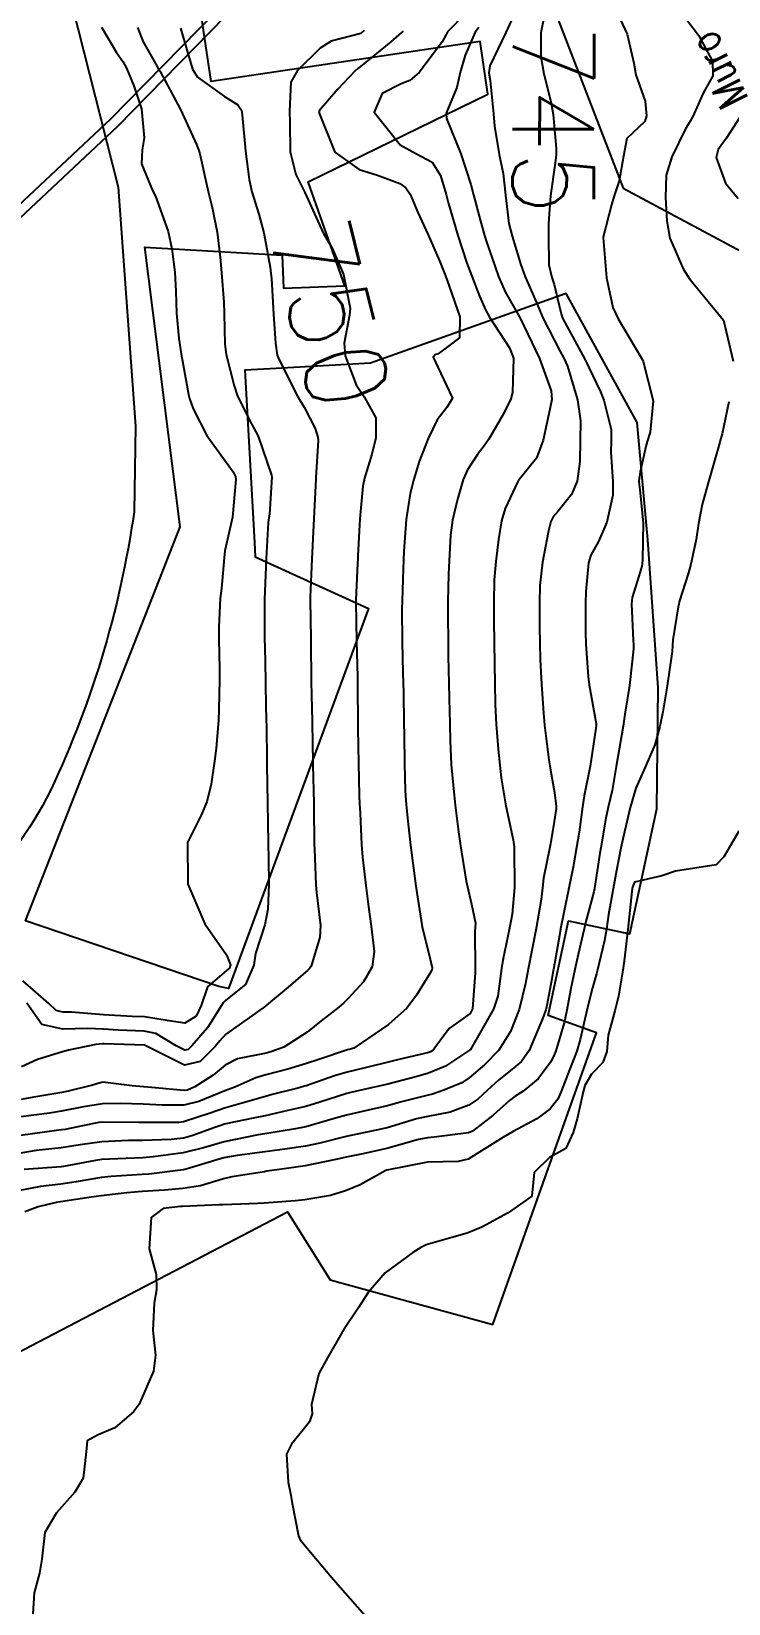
# Model space of a CAD drawing. Header units: metres. Extents: x 318500 to 325275, y 7408834 to 7428799.
# Drawn here: x 320346.9 to 320381.1, y 7410220.6 to 7410297.8 of the extents above; entities that cross this region are included whole.
import ezdxf
from ezdxf.enums import TextEntityAlignment as Align

# ---------------------------------------------------------------- set-up
doc = ezdxf.new("R2010")
doc.units = ezdxf.units.M
doc.header["$MEASUREMENT"] = 0
for name, color, linetype in [('Cotas', 45, 'Continuous'), ('Curvas de Nivel 1m', 11, 'Continuous'), ('Curvas de Nivel 5m', 15, 'Continuous'), ('Edificações', 30, 'Continuous'), ('Linha Férrea', 20, 'Continuous'), ('Pontes_Viadutos_Tubos', 190, 'Continuous'), ('TEXTO', 45, 'Continuous'), ('Vias Primárias', 230, 'Continuous')]:
    doc.layers.add(name, color=color, linetype=linetype)
doc.styles.add('ROMANS', font='romans', dxfattribs={"height": 0.2})
doc.styles.add('Style-STANDARD', font='STANDARD.shx')

msp = doc.modelspace()

# ---------------------------------------------------------------- linework, layer by layer
at = {"layer": 'Curvas de Nivel 1m', "flags": 128}
for points, elevation in [([(320368.18, 7410298.693), (320367.318, 7410297.807), (320367.223, 7410297.643), (320367.055, 7410297.312), (320365.94, 7410295.826), (320365.455, 7410295.412), (320365.031, 7410295.24), (320364.099, 7410294.779), (320363.712, 7410293.859), (320364.986, 7410292.246), (320365.762, 7410291.828), (320366.557, 7410291.398), (320366.969, 7410290.735), (320367.243, 7410289.807), (320367.35, 7410289.41), (320367.817, 7410287.801), (320368.265, 7410286.441), (320368.506, 7410285.794), (320368.89, 7410284.818), (320369.2, 7410284.102), (320369.379, 7410283.783), (320370.35, 7410282.275), (320370.55, 7410281.764), (320370.512, 7410280.078), (320370.428, 7410279.766), (320370.066, 7410279.025), (320369.35, 7410277.782), (320369.121, 7410277.459), (320368.789, 7410277.04), (320368.292, 7410276.28), (320368.085, 7410275.797), (320367.786, 7410274.768), (320367.553, 7410273.802), (320367.461, 7410273.074), (320367.396, 7410271.803), (320367.368, 7410271.145), (320367.331, 7410269.804), (320367.329, 7410269.155), (320367.343, 7410267.803), (320367.352, 7410267.104), (320367.382, 7410265.803), (320367.396, 7410265.035), (320367.421, 7410263.802), (320367.443, 7410262.956), (320367.498, 7410261.801), (320367.59, 7410260.78), (320367.689, 7410259.799), (320367.846, 7410258.492), (320367.949, 7410257.796), (320368.229, 7410256.067), (320368.286, 7410255.792), (320368.491, 7410254.929), (320368.688, 7410253.993), (320368.678, 7410253.787), (320368.662, 7410253.602), (320368.678, 7410251.787), (320368.674, 7410251.559), (320368.544, 7410249.788), (320368.418, 7410249.566), (320367.391, 7410248.819), (320366.633, 7410247.808), (320366.513, 7410247.694), (320366.398, 7410247.652), (320364.927, 7410247.297), (320364.39, 7410247.168), (320363.326, 7410246.916), (320362.382, 7410246.685), (320361.763, 7410246.492), (320360.372, 7410246.011), (320360.279, 7410245.984), (320359.964, 7410245.896), (320358.701, 7410245.579), (320358.363, 7410245.485), (320357.161, 7410245.134), (320356.354, 7410244.904), (320355.645, 7410244.663), (320354.344, 7410244.233), (320354.115, 7410244.202), (320352.343, 7410244.202), (320352.144, 7410244.202), (320350.343, 7410244.219), (320350.172, 7410244.202), (320349.376, 7410244.04), (320348.52, 7410243.867), (320348.338, 7410243.841), (320348.094, 7410243.81), (320346.335, 7410243.57)], 748), ([(320370.46, 7410298.378), (320370.182, 7410297.773), (320369.393, 7410296.134), (320369.34, 7410295.785), (320369.4, 7410295.419), (320369.577, 7410293.781), (320369.62, 7410293.161), (320369.848, 7410291.777), (320370.044, 7410290.847), (320370.157, 7410289.772), (320370.33, 7410288.378), (320370.482, 7410287.767), (320370.909, 7410286.345), (320371.135, 7410285.756), (320371.667, 7410284.528), (320372.003, 7410283.743), (320372.855, 7410282.087), (320373.05, 7410281.728), (320373.2, 7410281.371), (320373.7, 7410279.721), (320373.842, 7410278.687), (320373.831, 7410277.72), (320373.808, 7410276.696), (320373.685, 7410275.721), (320373.411, 7410275.073), (320372.748, 7410274.248), (320372.506, 7410273.971), (320372.395, 7410273.735), (320372.277, 7410273.279), (320371.974, 7410271.741), (320371.854, 7410270.592), (320371.83, 7410269.743), (320371.834, 7410268.581), (320371.853, 7410267.742), (320371.87, 7410266.959), (320371.925, 7410265.741), (320372.033, 7410264.325), (320372.085, 7410263.738), (320372.29, 7410262.029), (320372.332, 7410261.734), (320372.367, 7410261.522), (320372.567, 7410260.423), (320372.645, 7410259.729), (320372.644, 7410259.644), (320372.549, 7410258.998), (320372.365, 7410257.9), (320372.334, 7410257.733), (320372.034, 7410256.21), (320371.981, 7410255.738), (320371.918, 7410255.163), (320371.661, 7410253.742), (320371.47, 7410252.74), (320371.282, 7410251.748), (320371.145, 7410251.043), (320370.827, 7410249.754), (320370.409, 7410248.671), (320369.839, 7410247.768), (320369.129, 7410247.038), (320368.379, 7410246.396), (320368.008, 7410246.161), (320367.131, 7410245.802), (320366.572, 7410245.602), (320366.366, 7410245.546), (320364.993, 7410245.198), (320364.358, 7410245.03), (320363.405, 7410244.804), (320362.35, 7410244.567), (320361.806, 7410244.418), (320360.342, 7410243.992), (320360.26, 7410243.972), (320359.845, 7410243.897), (320358.337, 7410243.651), (320358.008, 7410243.597), (320356.333, 7410243.249), (320355.329, 7410242.961), (320354.327, 7410242.708), (320352.846, 7410242.513), (320352.325, 7410242.477), (320350.708, 7410242.408), (320350.324, 7410242.386), (320350.014, 7410242.342), (320348.449, 7410242.049), (320348.343, 7410242.026), (320348.32, 7410242.026), (320346.502, 7410241.893)], 746), ([(320375.799, 7410298.421), (320376.148, 7410297.694), (320376.469, 7410296.268), (320376.571, 7410295.687), (320377.021, 7410294.389), (320377.088, 7410293.679), (320377.006, 7410293.392), (320376.12, 7410292.566), (320375.963, 7410291.695), (320375.743, 7410290.473), (320375.478, 7410289.702), (320375.364, 7410289.294), (320374.966, 7410287.709), (320374.963, 7410287.676), (320375.132, 7410285.707), (320375.44, 7410284.256), (320375.692, 7410283.698), (320376.851, 7410281.766), (320376.895, 7410281.679), (320376.925, 7410281.602), (320377.413, 7410279.671), (320377.263, 7410278.131), (320377.126, 7410277.675), (320377.052, 7410277.42), (320376.778, 7410276.18), (320376.719, 7410275.733), (320376.717, 7410275.681), (320376.764, 7410275.298), (320376.929, 7410273.677), (320376.901, 7410271.857), (320376.882, 7410271.678), (320376.856, 7410271.54), (320376.711, 7410271.053), (320376.382, 7410269.997), (320376.348, 7410269.685), (320376.44, 7410267.907), (320376.448, 7410267.683), (320376.452, 7410267.477), (320376.26, 7410265.686), (320376.029, 7410264.279), (320375.939, 7410263.69), (320375.74, 7410262.546), (320375.597, 7410261.695), (320375.395, 7410260.524), (320375.207, 7410259.7), (320375.094, 7410259.16), (320374.842, 7410257.705), (320374.797, 7410257.435), (320374.533, 7410255.71), (320374.498, 7410255.541), (320374.111, 7410254.086), (320374.02, 7410253.715), (320373.724, 7410252.455), (320373.565, 7410251.719), (320373.374, 7410250.783), (320373.176, 7410249.722), (320373.037, 7410249.101), (320372.632, 7410247.728), (320372.569, 7410247.557), (320372.392, 7410247.19), (320371.772, 7410246.346), (320371.027, 7410245.75), (320370.629, 7410245.493), (320370.363, 7410245.281), (320369.552, 7410244.572), (320368.533, 7410243.787), (320368.339, 7410243.705), (320366.654, 7410243.489), (320366.336, 7410243.459), (320365.884, 7410243.365), (320364.331, 7410242.935), (320363.143, 7410242.673), (320362.326, 7410242.503), (320361.817, 7410242.383), (320360.322, 7410242.074), (320359.172, 7410241.907), (320358.427, 7410241.809), (320358.318, 7410241.789), (320356.721, 7410241.536), (320356.312, 7410241.432), (320355.176, 7410241.093), (320354.305, 7410240.958), (320353.403, 7410240.884), (320352.302, 7410240.809), (320351.557, 7410240.755), (320350.299, 7410240.607), (320349.801, 7410240.531), (320348.294, 7410240.302), (320348.08, 7410240.266), (320347.194, 7410240.066), (320346.543, 7410239.82)], 744), ([(320379.077, 7410298.397), (320379.637, 7410297.644), (320380.33, 7410296.358), (320380.354, 7410295.637), (320379.874, 7410294.795), (320379.366, 7410293.646), (320379.241, 7410293.414), (320379.004, 7410293.031), (320378.332, 7410291.66), (320378.063, 7410290.751), (320378.024, 7410289.664), (320378.089, 7410288.516), (320378.239, 7410287.66), (320378.907, 7410286.119), (320379.225, 7410285.647), (320380.88, 7410283.63), (320381.342, 7410281.623)], 743), ([(320368.843, 7410298.012), (320368.665, 7410297.794), (320368.184, 7410296.663), (320367.938, 7410295.801), (320367.766, 7410295.066), (320367.253, 7410293.808), (320367.27, 7410293.543), (320367.966, 7410291.8), (320368.456, 7410290.304), (320368.595, 7410289.794), (320368.941, 7410288.504), (320369.135, 7410287.787), (320369.227, 7410287.484), (320369.81, 7410285.776), (320370.142, 7410285.021), (320370.866, 7410283.76), (320370.88, 7410283.74), (320371.836, 7410281.745), (320372.404, 7410280.159), (320372.438, 7410279.736), (320372.344, 7410279.265), (320372.01, 7410277.742), (320371.678, 7410276.855), (320370.807, 7410275.759), (320370.788, 7410275.741), (320370.769, 7410275.7), (320370.146, 7410274.372), (320369.962, 7410273.772), (320369.819, 7410272.862), (320369.682, 7410271.776), (320369.611, 7410270.872), (320369.58, 7410269.777), (320369.584, 7410268.869), (320369.602, 7410267.776), (320369.619, 7410266.744), (320369.637, 7410265.775), (320369.652, 7410264.747), (320369.698, 7410263.774), (320369.806, 7410262.558), (320369.876, 7410261.771), (320369.949, 7410261.145), (320370.181, 7410259.766), (320370.535, 7410258.094), (320370.592, 7410257.759), (320370.594, 7410257.694), (320370.602, 7410255.758), (320370.487, 7410254.446), (320370.361, 7410253.762), (320370.035, 7410252.187), (320369.966, 7410251.767), (320369.78, 7410250.419), (320369.575, 7410249.773), (320368.514, 7410247.901), (320368.439, 7410247.789), (320368.422, 7410247.768), (320368.399, 7410247.752), (320367.217, 7410246.972), (320366.382, 7410246.625), (320365.75, 7410246.449), (320364.374, 7410246.091), (320364.173, 7410246.043), (320363.346, 7410245.855), (320362.555, 7410245.679), (320362.366, 7410245.628), (320361.04, 7410245.203), (320360.357, 7410244.999), (320359.469, 7410244.787), (320358.349, 7410244.539), (320357.846, 7410244.429), (320356.343, 7410244.117), (320356.215, 7410244.079), (320355.876, 7410243.955), (320354.751, 7410243.551), (320354.335, 7410243.442), (320353.729, 7410243.374), (320352.333, 7410243.327), (320351.638, 7410243.316), (320350.332, 7410243.254), (320349.263, 7410243.108), (320348.329, 7410242.958), (320347.091, 7410242.832), (320346.326, 7410242.694)], 747), ([(320365.137, 7410297.839), (320365.059, 7410297.768), (320364.52, 7410297.314), (320363.042, 7410296.102), (320362.909, 7410296.003), (320362.758, 7410295.873), (320361.927, 7410294.981), (320361.011, 7410293.925), (320360.998, 7410293.902), (320361.009, 7410293.812), (320361.781, 7410291.882), (320362.972, 7410291.037), (320363.864, 7410290.751), (320364.965, 7410290.351), (320365.267, 7410290.139), (320365.47, 7410289.832), (320365.856, 7410288.917), (320366.359, 7410287.819), (320366.911, 7410286.554), (320367.205, 7410285.807), (320367.399, 7410285.301), (320367.911, 7410283.8), (320367.905, 7410282.759), (320366.853, 7410281.98), (320366.725, 7410281.939), (320366.614, 7410281.814), (320366.843, 7410281.32), (320367.564, 7410279.803), (320367.286, 7410279.334), (320366.809, 7410278.743), (320366.356, 7410277.817), (320365.924, 7410276.682), (320365.652, 7410275.827), (320365.471, 7410275.118), (320365.278, 7410273.832), (320365.167, 7410272.276), (320365.148, 7410271.834), (320365.132, 7410271.415), (320365.077, 7410269.834), (320365.074, 7410269.444), (320365.091, 7410267.834), (320365.122, 7410266.31), (320365.132, 7410265.833), (320365.142, 7410265.323), (320365.17, 7410263.832), (320365.179, 7410263.253), (320365.2, 7410261.831), (320365.234, 7410260.498), (320365.281, 7410259.829), (320365.368, 7410259.007), (320365.494, 7410257.826), (320365.634, 7410256.702), (320365.758, 7410255.821), (320365.846, 7410255.173), (320366.074, 7410253.816), (320366.456, 7410252.226), (320366.552, 7410251.809), (320366.548, 7410251.71), (320366.446, 7410251.526), (320365.79, 7410250.459), (320365.308, 7410249.827), (320364.412, 7410249.014), (320362.701, 7410247.865), (320362.478, 7410247.79), (320362.398, 7410247.769), (320360.981, 7410247.294), (320360.388, 7410247.104), (320359.458, 7410246.83), (320358.379, 7410246.55), (320357.9, 7410246.404), (320356.861, 7410245.943), (320356.506, 7410245.81), (320356.367, 7410245.759), (320355.084, 7410245.238), (320354.356, 7410245.065), (320353.291, 7410245.051), (320352.356, 7410245.098), (320351.227, 7410245.147), (320350.356, 7410245.122), (320349.419, 7410244.974), (320348.351, 7410244.759), (320347.749, 7410244.659), (320346.346, 7410244.48)], 749), ([(320354.194, 7410297.983), (320354.39, 7410297.316), (320354.785, 7410295.974), (320355.034, 7410295.571), (320356.347, 7410294.63), (320357.014, 7410294.209), (320357.186, 7410293.947), (320357.226, 7410293.727), (320357.378, 7410291.944), (320357.564, 7410290.539), (320357.699, 7410289.939), (320358.036, 7410288.841), (320358.279, 7410287.93), (320358.593, 7410286.236), (320358.638, 7410285.924), (320358.66, 7410285.686), (320358.754, 7410283.922), (320358.859, 7410282.503), (320358.945, 7410281.919), (320358.988, 7410281.777), (320359.933, 7410279.903), (320360.273, 7410279.357), (320360.804, 7410278.318), (320360.945, 7410277.889), (320360.955, 7410277.731), (320360.837, 7410275.889), (320360.835, 7410275.823), (320360.74, 7410273.89), (320360.65, 7410271.891), (320360.564, 7410270.02), (320360.559, 7410269.892), (320360.59, 7410267.962), (320360.591, 7410267.891), (320360.592, 7410267.824), (320360.619, 7410265.89), (320360.619, 7410265.87), (320360.63, 7410265.22), (320360.657, 7410263.89), (320360.653, 7410263.846), (320360.695, 7410261.889), (320360.694, 7410261.774), (320360.738, 7410259.888), (320360.743, 7410259.703), (320360.766, 7410257.888), (320360.773, 7410257.64), (320360.836, 7410255.887), (320360.873, 7410255.509), (320361.063, 7410253.884), (320361.036, 7410253.32), (320360.615, 7410251.888), (320360.548, 7410251.789), (320360.447, 7410251.696), (320359.483, 7410250.855), (320358.421, 7410249.97), (320358.398, 7410249.943), (320358.371, 7410249.921), (320356.406, 7410248.522), (320356.131, 7410248.224), (320355.917, 7410247.955), (320355.155, 7410247.196), (320354.386, 7410247.028), (320352.42, 7410248), (320350.437, 7410248.066), (320350.4, 7410248.065), (320350.362, 7410248.068), (320350.028, 7410248.034), (320348.688, 7410247.754), (320348.394, 7410247.68), (320347.158, 7410247.299), (320346.383, 7410246.938)], 751), ([(320350.312, 7410298.037), (320351.048, 7410296.788), (320351.361, 7410296.343), (320351.53, 7410296.023), (320351.901, 7410295.142), (320352.278, 7410294.011), (320352.404, 7410292.593), (320352.313, 7410292.01), (320352.273, 7410291.311), (320352.815, 7410290.002), (320352.956, 7410289.723), (320353.585, 7410287.99), (320353.767, 7410287.137), (320353.909, 7410285.985), (320353.969, 7410285.062), (320354.001, 7410283.983), (320354.107, 7410282.736), (320354.222, 7410281.979), (320354.54, 7410280.258), (320354.59, 7410279.973), (320354.631, 7410279.786), (320354.813, 7410279.284), (320355.487, 7410277.963), (320356.773, 7410276.182), (320356.899, 7410275.948), (320356.917, 7410275.799), (320356.74, 7410273.95), (320356.374, 7410272.303), (320356.333, 7410271.954), (320356.204, 7410270.448), (320356.142, 7410269.955), (320356.073, 7410268.552), (320356.079, 7410267.956), (320356.103, 7410266.498), (320356.107, 7410265.955), (320356.079, 7410264.494), (320356.054, 7410263.956), (320355.943, 7410262.603), (320355.858, 7410261.957), (320355.694, 7410260.834), (320355.486, 7410259.961), (320355.204, 7410259.31), (320354.53, 7410257.97), (320354.544, 7410255.97), (320354.552, 7410255.916), (320355.388, 7410253.961), (320356.457, 7410252.442), (320356.649, 7410251.947), (320356.605, 7410251.79), (320356.446, 7410251.67), (320355.524, 7410250.869), (320355.203, 7410249.962), (320354.953, 7410249.427), (320354.411, 7410249.089), (320353.636, 7410249.205), (320352.414, 7410249.391), (320351.822, 7410249.417), (320350.415, 7410249.497), (320348.834, 7410249.627), (320348.416, 7410249.633), (320348.077, 7410249.715), (320347.718, 7410250.061), (320346.436, 7410251.163)], 753), ([(320352.086, 7410298.015), (320352.358, 7410297.315), (320353.041, 7410296.102), (320353.078, 7410296.037), (320353.096, 7410295.999), (320353.185, 7410295.851), (320354.186, 7410293.982), (320354.985, 7410292.273), (320355.098, 7410291.969), (320355.141, 7410291.806), (320355.558, 7410289.964), (320355.744, 7410289.166), (320355.988, 7410287.959), (320356.134, 7410286.735), (320356.2, 7410285.957), (320356.315, 7410284.526), (320356.341, 7410283.955), (320356.365, 7410282.448), (320356.43, 7410281.954), (320356.827, 7410280.406), (320356.982, 7410279.948), (320357.588, 7410278.718), (320358.009, 7410277.932), (320358.67, 7410276.023), (320358.675, 7410275.921), (320358.558, 7410274.107), (320358.534, 7410273.923), (320358.504, 7410273.69), (320358.404, 7410271.925), (320358.327, 7410270.294), (320358.318, 7410269.926), (320358.319, 7410268.271), (320358.324, 7410267.925), (320358.329, 7410267.598), (320358.372, 7410265.924), (320358.375, 7410265.663), (320358.407, 7410263.923), (320358.411, 7410263.727), (320358.441, 7410261.922), (320358.441, 7410261.785), (320358.47, 7410259.921), (320358.503, 7410257.948), (320358.505, 7410257.92), (320358.519, 7410257.158), (320358.525, 7410255.92), (320358.488, 7410254.682), (320358.328, 7410253.922), (320357.879, 7410252.509), (320357.792, 7410251.93), (320357.381, 7410250.99), (320356.424, 7410250.22), (320356.283, 7410250.091), (320356.206, 7410249.952), (320355.513, 7410248.855), (320354.753, 7410247.966), (320354.57, 7410247.796), (320354.397, 7410247.759), (320353.98, 7410247.976), (320352.987, 7410248.572), (320352.407, 7410248.698), (320351.13, 7410248.742), (320350.408, 7410248.784), (320349.628, 7410248.818), (320348.407, 7410248.786), (320347.371, 7410249.027), (320346.648, 7410250.077)], 752), ([(320381.7, 7410293.62), (320380.999, 7410292.567), (320380.608, 7410292.019), (320380.506, 7410291.635), (320380.971, 7410290.372), (320381.597, 7410289.62)], 742), ([(320381.129, 7410279.625), (320380.804, 7410278.048), (320380.716, 7410277.715), (320380.695, 7410277.631), (320380.271, 7410276.142), (320380.126, 7410275.636), (320379.825, 7410274.569), (320379.639, 7410273.641), (320379.523, 7410272.851), (320379.265, 7410271.645), (320379.149, 7410271.21), (320378.692, 7410269.789), (320378.672, 7410269.669), (320378.666, 7410269.65), (320378.389, 7410267.929), (320378.368, 7410267.654), (320378.349, 7410267.346), (320378.11, 7410265.658), (320377.898, 7410264.384), (320377.747, 7410263.663), (320377.5, 7410262.763), (320377.022, 7410261.673), (320376.57, 7410260.634), (320376.287, 7410259.684), (320375.958, 7410258.269), (320375.834, 7410257.69), (320375.614, 7410256.593), (320375.447, 7410255.696), (320375.221, 7410254.432), (320375.121, 7410253.7), (320375.032, 7410253.141), (320374.687, 7410251.706), (320374.635, 7410251.519), (320374.437, 7410250.824), (320374.209, 7410249.927), (320374.159, 7410249.713), (320373.836, 7410248.286), (320373.667, 7410247.717), (320373.307, 7410246.8), (320372.891, 7410245.725), (320372.732, 7410245.358), (320372.357, 7410244.872), (320371.699, 7410244.391), (320370.534, 7410243.757), (320370.339, 7410243.655), (320370.036, 7410243.463), (320368.326, 7410242.397), (320367.837, 7410242.282), (320366.324, 7410242.248), (320364.335, 7410241.855), (320364.286, 7410241.841), (320363.027, 7410241.141), (320362.305, 7410240.842), (320361.562, 7410240.617), (320360.298, 7410240.402), (320359.832, 7410240.362), (320358.295, 7410240.244), (320357.991, 7410240.228), (320356.293, 7410240.163), (320356.093, 7410240.152), (320354.292, 7410240.08), (320354.185, 7410240.078), (320353.335, 7410239.984), (320352.743, 7410239.533), (320352.652, 7410237.994), (320352.995, 7410236.736), (320353.013, 7410235.988), (320352.889, 7410235.331), (320352.825, 7410233.991), (320352.97, 7410232.766), (320352.866, 7410231.99), (320352.164, 7410230.366), (320351.905, 7410230.003), (320350.963, 7410229.197), (320350.143, 7410228.854), (320349.606, 7410228.56), (320349.562, 7410228.029), (320349.406, 7410226.735), (320348.998, 7410226.037), (320348.09, 7410225.027), (320347.521, 7410224.058), (320347.379, 7410222.741), (320347.257, 7410222.062), (320347.005, 7410221.095), (320346.928, 7410220.066)], 743), ([(320381.634, 7410258.523), (320381.102, 7410257.621), (320380.889, 7410257.26), (320380.518, 7410256.862), (320379.46, 7410256.696), (320378.514, 7410256.557), (320377.838, 7410256.332), (320376.505, 7410256.012), (320376.407, 7410255.776), (320376.386, 7410255.682), (320376.368, 7410255.552), (320376.175, 7410253.685), (320375.993, 7410252.151), (320375.927, 7410251.688), (320375.711, 7410250.411), (320375.529, 7410249.693), (320375.213, 7410248.503), (320375.133, 7410247.699), (320374.946, 7410247.148), (320374.383, 7410246.577), (320374.065, 7410246.023), (320373.979, 7410245.714), (320373.684, 7410244.383), (320373.49, 7410243.719), (320373.125, 7410242.93), (320372.328, 7410242.483), (320371.573, 7410241.741), (320371.463, 7410240.582), (320370.29, 7410239.76), (320369.002, 7410239.057), (320368.275, 7410238.77), (320367.516, 7410238.553), (320366.266, 7410238.191), (320366.009, 7410238.069), (320365.604, 7410237.82), (320364.25, 7410236.825), (320363.418, 7410235.852), (320362.953, 7410235.136), (320362.213, 7410234.028), (320362.147, 7410233.925), (320362.113, 7410233.861), (320361.419, 7410232.645), (320360.995, 7410231.878), (320360.631, 7410230.349), (320360.654, 7410229.883), (320360.536, 7410229.502), (320360.147, 7410229.019), (320359.638, 7410228.397), (320359.399, 7410227.901), (320359.481, 7410226.528), (320359.609, 7410225.897), (320359.686, 7410225.486), (320359.996, 7410223.891), (320360.077, 7410223.693), (320361.605, 7410221.867), (320362.043, 7410221.364), (320363.378, 7410219.846)], 742)]:
    msp.add_lwpolyline(points, dxfattribs=dict(at, elevation=elevation))
at = {"layer": 'Curvas de Nivel 5m', "flags": 128}
for points, elevation in [([(320372.088, 7410298.732), (320371.904, 7410297.747), (320371.899, 7410296.598), (320372.051, 7410295.745), (320372.385, 7410294.374), (320372.506, 7410293.738), (320372.652, 7410292.068), (320372.645, 7410291.735), (320372.598, 7410291.358), (320372.369, 7410289.739), (320372.275, 7410288.405), (320372.277, 7410287.74), (320372.295, 7410286.354), (320372.436, 7410285.737), (320372.547, 7410285.386), (320372.883, 7410284.014), (320372.962, 7410283.729), (320373.059, 7410283.546), (320374.067, 7410281.718), (320374.826, 7410280.11), (320374.988, 7410279.707), (320375.358, 7410278.255), (320375.357, 7410277.702), (320375.338, 7410277.155), (320375.431, 7410275.7), (320375.428, 7410275.032), (320375.134, 7410273.704), (320374.731, 7410272.764), (320374.352, 7410272.085), (320374.236, 7410271.715), (320374.112, 7410270.303), (320374.09, 7410269.716), (320374.091, 7410268.294), (320374.114, 7410267.715), (320374.231, 7410266.127), (320374.279, 7410265.714), (320374.611, 7410263.794), (320374.622, 7410263.71), (320374.608, 7410263.587), (320374.362, 7410261.934), (320374.322, 7410261.713), (320374.025, 7410260.256), (320373.951, 7410259.716), (320373.782, 7410258.477), (320373.658, 7410257.719), (320373.487, 7410256.749), (320373.276, 7410255.722), (320373.136, 7410255.081), (320372.872, 7410253.726), (320372.808, 7410253.394), (320372.522, 7410251.729), (320372.51, 7410251.669), (320372.443, 7410251.267), (320372.2, 7410249.956), (320372.138, 7410249.734), (320371.975, 7410249.296), (320371.321, 7410247.746), (320370.943, 7410247.2), (320370.385, 7410246.739), (320369.838, 7410246.308), (320369.259, 7410245.777), (320368.794, 7410245.353), (320368.359, 7410245.051), (320367.443, 7410244.71), (320366.35, 7410244.505), (320365.784, 7410244.382), (320364.342, 7410243.941), (320364.261, 7410243.921), (320363.885, 7410243.847), (320362.336, 7410243.515), (320361.033, 7410243.183), (320360.331, 7410243.037), (320359.321, 7410242.896), (320358.328, 7410242.766), (320356.977, 7410242.591), (320356.325, 7410242.465), (320355.923, 7410242.355), (320354.639, 7410241.967), (320354.396, 7410241.892), (320354.319, 7410241.874), (320352.641, 7410241.669), (320352.315, 7410241.642), (320350.784, 7410241.552), (320350.312, 7410241.495), (320349.067, 7410241.284), (320348.307, 7410241.179), (320347.308, 7410241.062), (320346.302, 7410240.861)], 745), ([(320363.214, 7410297.868), (320363.059, 7410297.727), (320361.595, 7410297.344), (320361.051, 7410297.002), (320359.938, 7410295.907), (320359.613, 7410295.329), (320359.54, 7410293.912), (320359.562, 7410293.351), (320359.586, 7410291.911), (320359.857, 7410290.795), (320360.3, 7410289.9), (320360.939, 7410288.506), (320361.219, 7410287.887), (320361.638, 7410287.164), (320362.204, 7410285.877), (320362.528, 7410284.229), (320362.501, 7410283.874), (320362.234, 7410282.502), (320362.278, 7410281.876), (320362.829, 7410280.45), (320363.214, 7410279.864), (320363.785, 7410278.831), (320363.797, 7410277.855), (320363.591, 7410277.055), (320363.227, 7410275.863), (320363.149, 7410275.479), (320363.009, 7410273.866), (320362.908, 7410272.053), (320362.9, 7410271.867), (320362.892, 7410271.693), (320362.805, 7410269.868), (320362.803, 7410269.753), (320362.841, 7410267.867), (320362.883, 7410266.107), (320362.886, 7410265.866), (320362.892, 7410265.61), (320362.906, 7410263.866), (320362.911, 7410263.56), (320362.943, 7410261.865), (320362.978, 7410260.278), (320362.993, 7410259.864), (320363.013, 7410259.403), (320363.08, 7410257.862), (320363.13, 7410257.252), (320363.292, 7410255.858), (320363.434, 7410254.801), (320363.567, 7410253.854), (320363.701, 7410252.612), (320363.607, 7410251.853), (320363.181, 7410251.116), (320362.426, 7410250.292), (320362.216, 7410250.079), (320361.973, 7410249.874), (320361.097, 7410249.199), (320360.408, 7410248.649), (320359.271, 7410247.907), (320358.638, 7410247.675), (320358.395, 7410247.62), (320356.991, 7410247.341), (320356.386, 7410247.021), (320355.801, 7410246.534), (320354.893, 7410245.965), (320354.535, 7410245.801), (320354.367, 7410245.775), (320352.413, 7410245.956), (320352.369, 7410245.959), (320351.822, 7410246.008), (320350.372, 7410246.183), (320350.242, 7410246.161), (320349.862, 7410246.035), (320348.669, 7410245.744), (320348.364, 7410245.681), (320346.987, 7410245.444), (320346.359, 7410245.341)], 750)]:
    msp.add_lwpolyline(points, dxfattribs=dict(at, elevation=elevation))
at = {"layer": 'Edificações'}
for points in [[(320366.315, 7410315.092), (320374.194, 7410294.651), (320375.938, 7410290.126), (320382.213, 7410286.765)], [(320344.999, 7410232.278), (320358.314, 7410239.228), (320359.453, 7410239.822), (320361.55, 7410236.468), (320369.532, 7410234.273), (320374.626, 7410248.618), (320372.253, 7410249.461), (320373.261, 7410254.121), (320376.266, 7410253.471), (320377.594, 7410259.613), (320377.594, 7410259.613), (320377.665, 7410265.563), (320377.156, 7410272.846), (320376.624, 7410278.598), (320373.136, 7410284.942), (320363.531, 7410281.515), (320358.59, 7410281.24), (320357.359, 7410281.172), (320357.829, 7410272.705), (320357.868, 7410272.008), (320363.431, 7410269.464), (320356.549, 7410250.798), (320356.549, 7410250.798), (320356.077, 7410250.892), (320346.582, 7410254.114), (320354.169, 7410273.473), (320352.441, 7410287.217), (320359.194, 7410286.823), (320359.252, 7410285.211), (320362.263, 7410285.318), (320360.46, 7410290.427), (320369.301, 7410294.745), (320368.918, 7410297.325), (320355.691, 7410295.363), (320353.866, 7410307.667)]]:
    msp.add_lwpolyline(points, dxfattribs=at)
at = {"layer": 'Linha Férrea'}
for points in [[(321000, 7409665.789, 0.078197), (320889.691, 7409761.645, 0.016428), (320831.735, 7409795.8, -0.029281), (320758.162, 7409840.189, -0.075107), (320633.213, 7409959.145, -0.038123), (320591.245, 7410019.369), (320569.878, 7410055.984), (320528.944, 7410130.121, 0.044252), (320455.674, 7410238.482), (320423.409, 7410279.545, -0.076357), (320336.109, 7410440.077, -0.029288), (320307.678, 7410537.206, 0.027041), (320278.586, 7410637.586, 0.100983), (320172.348, 7410808.477, 0.013159)], [(321000, 7409672.461, 0.064653), (320912.297, 7409751.466, 0.030753), (320836.249, 7409797.862, -0.016147), (320768.63, 7409837.796, -0.116635), (320583.997, 7410039.771), (320542.786, 7410113.919, 0.026405), (320494.03, 7410193.917, 0.017029), (320443.189, 7410260.7), (320429.493, 7410278.025, -0.097268), (320322.982, 7410493.451), (320310.757, 7410540.446), (320304.231, 7410567.008, 0.019913), (320282.851, 7410638.027, 0.100687), (320180.06, 7410806.177, 0.011092)]]:
    msp.add_lwpolyline(points, format="xyb", dxfattribs=at)
at = {"layer": 'Pontes_Viadutos_Tubos'}
msp.add_lwpolyline([(320395.572, 7410325.108, 0.021537), (320378.182, 7410316.128, 0.069445), (320368.527, 7410308.659), (320357.143, 7410299.329), (320351.101, 7410293.146), (320336.358, 7410279.32), (320325.222, 7410268.276), (320314.904, 7410258.959), (320309.847, 7410254.405), (320309.574, 7410253.278)], format="xyb", dxfattribs=at)
at = {"layer": 'Vias Primárias'}
msp.add_lwpolyline([(320347.464, 7410304.654), (320351.132, 7410290.169), (320351.972, 7410278.422), (320351.908, 7410274.222, -0.077799), (320347.613, 7410260.138, -0.134529), (320338.435, 7410250.604), (320323.385, 7410241.645), (320285.846, 7410217.496), (320281.194, 7410214.588), (320262.812, 7410202.402), (320248.395, 7410192.881), (320242.73, 7410187.847), (320240.463, 7410184.662, 0.248674), (320238.773, 7410171.859, 0.006295), (320241.166, 7410165.668, 0.296124)], format="xyb", dxfattribs=at)
msp.add_lwpolyline([(320356.805, 7410299.698), (320350.751, 7410293.504), (320336.011, 7410279.68), (320324.878, 7410268.639), (320314.57, 7410259.33), (320306.766, 7410251.903), (320302.338, 7410247.978), (320280.044, 7410228.115)], dxfattribs=at)

# ---------------------------------------------------------------- texts
at = {"layer": 'Cotas', "style": 'Style-STANDARD'}
for s, rotation, p in [('745', 269.84202, (320372.509, 7410293.488, 745)), ('750', 283.90212, (320361.556, 7410283.942, 750))]:
    msp.add_text(s, height=4, rotation=rotation, dxfattribs=at).set_placement(p, align=Align.MIDDLE_CENTER)
at = {"layer": 'TEXTO', "style": 'ROMANS', "width": 0.8}
msp.add_text('Muro', height=1.5, rotation=116.20734, dxfattribs=at).set_placement((320382.129, 7410294.519))

doc.saveas('drawing.dxf')
